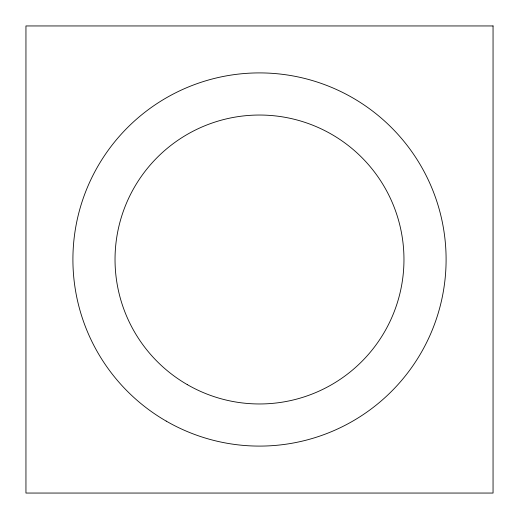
<?xml version="1.0" encoding="UTF-8"?>
<svg xmlns="http://www.w3.org/2000/svg" width="519" height="519" viewBox="0 0 519 519"><rect width="100%" height="100%" fill="white"/><g stroke="black" fill="none" stroke-linecap="round" stroke-linejoin="round"><path stroke-width="0.78" d="M493.05 25.95L25.95 25.95L25.95 493.05L493.05 493.05L493.05 25.95M166.203 421.097A186.6 186.6 0 0 0 446.1 259.5A186.6 186.6 0 0 0 166.203 97.903A186.6 186.6 0 0 0 166.203 421.097M187.268 384.611A144.464 144.464 0 0 0 403.964 259.5A144.464 144.464 0 0 0 187.268 134.389A144.464 144.464 0 0 0 187.268 384.611"/></g></svg>
